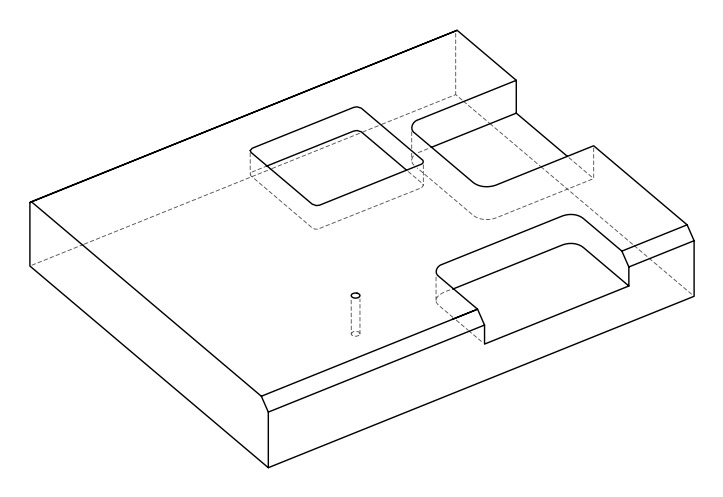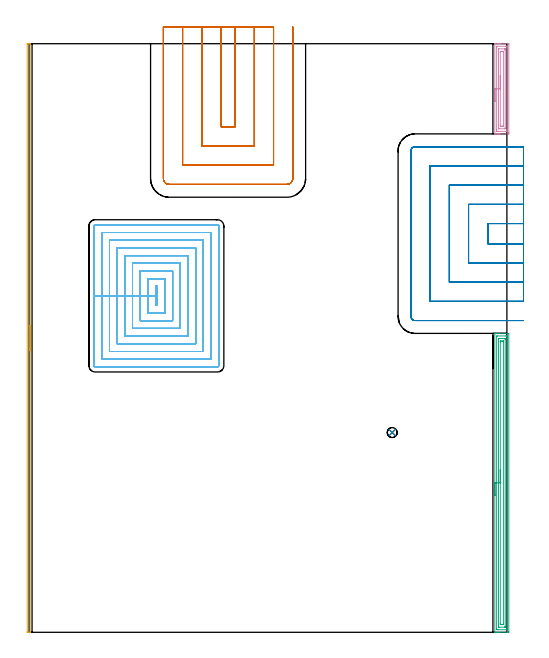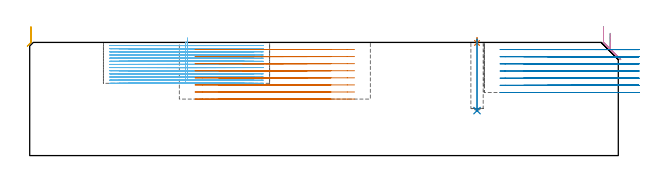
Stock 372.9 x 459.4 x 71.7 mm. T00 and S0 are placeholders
(PLAN: 8 operations, 4 tool changes, 113.5 min)
(1 SPOT_DRILL | STEP1POCKET | NXT0321_9005460120000 | 0.03 min | 1 mm3)
(2 DRILL_BLIND_HOLE_INTO_CENTER | STEP1POCKET | NXT0301_049 | 0.18 min | 1999 mm3)
(3 AREA_MILL | FG_CHAMFER_SURFACE | UGT0205_001 | 7.72 min | 14225 mm3)
(4 AREA_MILL_1 | FG_CHAMFER_SURFACE_1 | UGT0205_001 | 2.51 min | 4557 mm3)
(5 AREA_MILL_2 | FG_CHAMFER_SURFACE_2 | UGT0205_001 | 3.83 min | 1212 mm3)
(6 MILL_RECTANGULAR_POCKET | POCKET_RECTANGULAR_STRAIGHT | NXT0201_009 | Follow Part, ap 2, ae 75% | 54.76 min | 323498 mm3)
(7 MILL_SLOT | SLOT_PARTIAL_RECTANGULAR | UGT0201_094 | Follow Part, ap 5, ae 75% | 22.16 min | 517151 mm3)
(8 MILL_SLOT_1 | SLOT_PARTIAL_RECTANGULAR_1 | UGT0201_094 | Follow Part, ap 5, ae 75% | 22.32 min | 415989 mm3)
(TOOL NXT0321_9005460120000 | NC Spot Drill, 142deg, 12mm, Carbide, Uncoated | D12 PA142 FL30 Z2)
(TOOL NXT0301_049 | Carbide Drill 7.8mm [860.1-0780-039A1-MM 2214] | D7.8 PA140 FL53 Z2)
(TOOL UGT0205_001 | Chamfer Mill 20 x 3 x 45 deg. | D20 FL50 Z2)
(TOOL NXT0201_009 | ENDMILL 8mm [2P460-0800-NA 1630] | D8 FL26 Z6)
(TOOL UGT0201_094 | End mill 20 mm | D20 FL38 Z4)
(OP 1 SPOT_DRILL)
G17 G21 G94 G90
T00 M6
G54
G17 G0 G90 X283.4 Y155.9 S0 M3
G43 Z81.7 H0
G94 G81 G98 Z71.364 F250. R74.7
G80
M5
M2
(OP 2 DRILL_BLIND_HOLE_INTO_CENTER)
G17 G21 G94 G90
T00 M6
G54
G17 G0 G90 X283.4 Y155.9 S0 M3
G43 Z81.7 H1
G94 G81 G98 Z28.5 F250. R73.7
G80
M5
M2
(OP 3 AREA_MILL)
G17 G21 G94 G90
T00 M6
G54
G17 G0 G90 X363.5 Y106.65 S1061 M3
G43 Z81.7 H0
G94 G1 Y106.688 Z80.828 F250.
Y106.802 Z79.963
Y106.991 Z79.112
Y107.253 Z78.28
Y107.587 Z77.474
Y107.99 Z76.7
Y108.458 Z75.964
Y108.99 Z75.272
Y109.579 Z74.629
Y110.222 Z74.04
Y110.914 Z73.508
Y111.65 Z73.04
Y112.424 Z72.637
Y113.23 Z72.303
Y114.062 Z72.041
Y114.914 Z71.852
Y115.778 Z71.738
Y116.65 Z71.7
Y233.138
X363.503 Y233.29 Z71.688
X363.54 Y233.294 Z71.651
X363.905 Y233.3 Z71.294
X364.305 Z70.895
X364.949 Z70.246
X366.16 Z69.037
X366.727 Z68.467
X373.84 Z61.357
X374.126 Y233.298 Z61.071
X374.392 Y233.29 Z60.806
X374.399 Y233.024 Z60.799
X374.4 Y0.608 Z60.8
X374.397 Y0.274 Z60.802
X374.392 Y0.01 Z60.806
X374.124 Y0. Z61.073
X366.727 Z68.467
X366.16 Z69.037
X365.838 Z69.358
X365.271 Z69.925
X364.949 Z70.246
X363.905 Z71.294
X363.54 Y0.006 Z71.651
X363.503 Y0.01 Z71.688
X363.5 Y0.162 Z71.7
Y116.65
X364.914 Z70.286
X364.915 Y230.907 Z70.285
X364.916 Y230.939 Z70.284
X364.949 Y231.29 Z70.251
X365.447 Y231.299 Z69.753
X372.062 Y231.3 Z63.138
X372.561 Y231.299 Z62.639
X372.951 Y231.29 Z62.249
X372.984 Y230.907 Z62.216
X372.985 Y230.873 Z62.215
Y2.393
X372.984 Y2.361 Z62.216
X372.951 Y2.01 Z62.249
X372.453 Y2.001 Z62.747
X365.838 Y2. Z69.362
X365.339 Y2.001 Z69.861
X364.949 Y2.01 Z70.251
X364.917 Y2.393 Z70.283
X364.915 Y2.427 Z70.285
X364.914 Y116.65 Z70.286
X366.328 Z68.872
X366.329 Y229.121 Z68.871
X366.33 Y229.221 Z68.87
X366.332 Y229.27 Z68.868
X366.334 Y229.287 Z68.866
X366.372 Y229.291 Z68.828
X366.551 Y229.299 Z68.649
X371.173 Y229.3 Z64.027
X371.351 Y229.298 Z63.849
X371.469 Y229.295 Z63.731
X371.558 Y229.29 Z63.642
X371.565 Y229.253 Z63.635
X371.567 Y229.121 Z63.633
X371.571 Y228.722 Z63.629
Y4.178
X371.57 Y4.079 Z63.63
X371.568 Y4.03 Z63.632
X371.566 Y4.013 Z63.634
X371.528 Y4.009 Z63.672
X371.35 Y4.001 Z63.85
X366.727 Y4. Z68.473
X366.549 Y4.002 Z68.651
X366.431 Y4.005 Z68.769
X366.342 Y4.01 Z68.858
X366.335 Y4.047 Z68.865
X366.333 Y4.178 Z68.867
X366.329 Y4.578 Z68.871
X366.328 Y116.65 Z68.872
X367.743 Z67.457
Y226.444
X367.745 Y227.207 Z67.455
X367.747 Y227.26 Z67.453
X367.749 Y227.282 Z67.451
X367.761 Y227.29 Z67.439
X367.866 Y227.294 Z67.334
X368.079 Y227.298 Z67.121
X368.505 Y227.3 Z66.695
X369.431 Z65.769
X369.835 Y227.298 Z65.365
X370.037 Y227.295 Z65.163
X370.137 Y227.29 Z65.063
X370.151 Y227.285 Z65.049
X370.153 Y227.27 Z65.047
X370.155 Y227.233 Z65.045
X370.157 Y226.571 Z65.043
Y226.444
Y6.856
X370.155 Y6.093 Z65.045
X370.153 Y6.04 Z65.047
X370.151 Y6.018 Z65.049
X370.139 Y6.01 Z65.061
X370.034 Y6.006 Z65.166
X369.821 Y6.002 Z65.379
X369.395 Y6. Z65.805
X368.469 Z66.731
X368.065 Y6.002 Z67.135
X367.863 Y6.005 Z67.337
X367.763 Y6.01 Z67.437
X367.749 Y6.014 Z67.451
X367.747 Y6.03 Z67.453
X367.745 Y6.067 Z67.455
X367.743 Y6.729 Z67.457
Y6.856
Y116.65
Y117.522 Z67.495
Y118.386 Z67.609
Y119.238 Z67.798
Y120.07 Z68.06
Y120.876 Z68.394
Y121.65 Z68.797
Y122.386 Z69.266
Y123.078 Z69.797
Y123.721 Z70.386
Y124.31 Z71.029
Y124.842 Z71.722
Y125.31 Z72.457
Y125.713 Z73.231
Y126.047 Z74.037
Y126.309 Z74.869
Y126.498 Z75.721
Y126.612 Z76.586
Y126.65 Z77.457
G0 Z81.7
M5
M2
(OP 4 AREA_MILL_1)
G17 G21 G94 G90
T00 M6
G54
G17 G0 G90 X363.5 Y414.2 S1061 M3
G43 Z81.7 H0
G94 G1 Y414.238 Z80.828 F250.
Y414.352 Z79.963
Y414.541 Z79.112
Y414.803 Z78.28
Y415.137 Z77.474
Y415.54 Z76.7
Y416.008 Z75.964
Y416.54 Z75.272
Y417.129 Z74.629
Y417.772 Z74.039
Y418.464 Z73.508
Y419.2 Z73.04
Y419.974 Z72.637
Y420.78 Z72.303
Y421.612 Z72.041
Y422.464 Z71.852
Y423.328 Z71.738
Y424.2 Z71.7
Y459.295
X363.503 Y459.39 Z71.689
X363.525 Y459.392 Z71.667
X363.766 Y459.4 Z71.433
X365.416 Z69.783
X365.838 Z69.359
X366.049 Z69.148
X366.727 Z68.47
X366.938 Z68.259
X367.616 Z67.577
X373.84 Z61.356
X374.183 Y459.397 Z61.014
X374.391 Y459.39 Z60.805
X374.399 Y459.181 Z60.799
X374.4 Y458.85 Z60.8
Y389.879
X374.398 Y389.55 Z60.802
X374.391 Y389.007 Z60.805
X374.387 Y389.004 Z60.81
X373.84 Y389. Z61.356
X367.616 Z67.577
X366.938 Z68.259
X366.727 Z68.47
X366.049 Z69.148
X365.838 Z69.359
X365.416 Z69.783
X364.482 Z70.717
X364.06 Z71.139
X363.766 Z71.433
X363.525 Y389.008 Z71.667
X363.503 Y389.01 Z71.689
X363.5 Y389.105 Z71.7
Y424.2
X364.914 Z70.286
Y456.185
X364.916 Y457.073 Z70.284
X364.917 Y457.105 Z70.283
X364.949 Y457.39 Z70.251
X365.512 Y457.399 Z69.688
X372.062 Y457.4 Z63.138
X372.627 Y457.398 Z62.573
X372.951 Y457.39 Z62.249
X372.983 Y457.073 Z62.217
X372.985 Y457.04 Z62.215
X372.986 Y456.185 Z62.214
Y392.215
X372.984 Y391.327 Z62.216
X372.983 Y391.295 Z62.217
X372.951 Y391.01 Z62.249
X372.388 Y391.001 Z62.812
X365.838 Y391. Z69.362
X365.273 Y391.002 Z69.927
X364.949 Y391.01 Z70.251
X364.918 Y391.327 Z70.282
X364.916 Y391.36 Z70.284
X364.914 Y392.215 Z70.286
Y424.2
X366.329 Z68.871
Y454.806
X366.333 Y455.296 Z68.867
X366.335 Y455.386 Z68.865
X366.52 Y455.396 Z68.68
X366.624 Y455.4 Z68.576
X371.173 Z64.027
X371.277 Y455.398 Z63.923
X371.483 Y455.39 Z63.717
X371.566 Y455.379 Z63.634
X371.568 Y455.353 Z63.632
X371.57 Y455.296 Z63.63
X371.572 Y454.898 Z63.628
Y454.408
X371.571 Y393.594 Z63.629
X371.567 Y393.104 Z63.633
X371.565 Y393.014 Z63.635
X371.38 Y393.004 Z63.82
X371.276 Y393. Z63.924
X366.727 Z68.473
X366.623 Y393.002 Z68.577
X366.417 Y393.01 Z68.783
X366.335 Y393.021 Z68.865
X366.332 Y393.047 Z68.868
X366.33 Y393.104 Z68.87
X366.329 Y393.502 Z68.871
Y393.992
Y424.2
X367.743 Z67.457
Y452.631
X367.75 Y453.386 Z67.45
X368.505 Y453.4 Z66.695
X368.625 Z66.575
X369.514 Z65.686
X370.15 Y453.385 Z65.05
X370.157 Y452.757 Z65.043
Y395.769
X370.15 Y395.014 Z65.05
X369.395 Y395. Z65.805
X369.275 Z65.925
X368.386 Z66.814
X367.75 Y395.015 Z67.45
X367.743 Y395.643 Z67.457
Y424.2
Y425.072 Z67.495
Y425.936 Z67.609
Y426.788 Z67.798
Y427.62 Z68.06
Y428.426 Z68.394
Y429.2 Z68.797
Y429.936 Z69.266
Y430.628 Z69.797
Y431.271 Z70.386
Y431.86 Z71.029
Y432.392 Z71.722
Y432.86 Z72.457
Y433.263 Z73.231
Y433.597 Z74.037
Y433.859 Z74.869
Y434.048 Z75.721
Y434.162 Z76.586
Y434.2 Z77.457
G0 Z81.7
M5
M2
(OP 5 AREA_MILL_2)
G17 G21 G94 G90
T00 M6
G54
G17 G0 G90 X0.8 Y239.7 S1061 M3
G43 Z81.7 H0
G94 G1 Y239.662 Z80.828 F250.
Y239.548 Z79.963
Y239.359 Z79.112
Y239.097 Z78.28
Y238.763 Z77.474
Y238.36 Z76.7
Y237.892 Z75.964
Y237.36 Z75.272
Y236.771 Z74.629
Y236.128 Z74.039
Y235.436 Z73.508
Y234.7 Z73.04
Y233.926 Z72.637
Y233.12 Z72.303
Y232.288 Z72.041
Y231.436 Z71.852
Y230.572 Z71.738
Y229.7 Z71.7
Y0.167
X0.805 Y0.01 Z71.695
X0.696 Y0.003 Z71.588
X0.588 Y0. Z71.488
X0.305 Z71.204
X-0.35 Z70.545
X-1.219 Y0.001 Z69.677
X-1.491 Y0.004 Z69.405
X-1.494 Y0.027 Z69.404
X-1.5 Y0.312 Z69.4
Y458.785
X-1.499 Y459.088 Z69.401
X-1.494 Y459.373 Z69.404
X-1.491 Y459.396 Z69.405
X-1.219 Y459.4 Z69.677
X-0.677 Z70.218
X-0.35 Z70.545
X0.589 Z71.488
X0.696 Y459.397 Z71.588
X0.797 Y459.39 Z71.688
X0.8 Y459.232 Z71.7
Y229.7
Y228.828 Z71.738
Y227.964 Z71.852
Y227.112 Z72.041
Y226.28 Z72.303
Y225.474 Z72.637
Y224.7 Z73.04
Y223.964 Z73.508
Y223.272 Z74.039
Y222.629 Z74.629
Y222.04 Z75.272
Y221.508 Z75.964
Y221.04 Z76.7
Y220.637 Z77.474
Y220.303 Z78.28
Y220.041 Z79.112
Y219.852 Z79.963
Y219.738 Z80.828
Y219.7 Z81.7
M5
M2
(OP 6 MILL_RECTANGULAR_POCKET)
G17 G21 G94 G90
T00 M6
G54
G17 G0 G90 X100. Y260.068 S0 M3
G43 Z81.7 H1
Z74.7
G94 G1 Y270. Z72.039 F250.
X98.7 Z71.69
Y262.6 Z69.708
Y255.2 F500.
X100.
Y270.
X98.7
Y262.6
X92.7
Y249.2
X106.
Y276.
X92.7
Y262.6
X86.7
Y243.2
X112.
Y282.
X86.7
Y262.6
X80.7
Y237.2
X118.
Y288.
X80.7
Y262.6
X74.7
Y231.2
X124.
Y294.
X74.7
Y262.6
X68.7
Y225.2
X130.
Y300.
X68.7
Y262.6
X62.7
Y219.2
X136.
Y306.
X62.7
Y262.6
X56.7
Y213.2
X142.
Y312.
X56.7
Y262.6
X50.7
Y208.1
G3 X51.6 Y207.2 R0.9
G1 X147.1
G3 X148. Y208.1 R0.9
G1 Y317.1
G3 X147.1 Y318. R0.9
G1 X51.6
G3 X50.7 Y317.1 R0.9
G1 Y262.6
Y261.6
G0 X100. Y260.068 Z72.708
G1 Y270. Z70.046 F250.
X98.7 Z69.698
Y262.6 Z67.715
Y255.2 F500.
X100.
Y270.
X98.7
Y262.6
X92.7
Y249.2
X106.
Y276.
X92.7
Y262.6
X86.7
Y243.2
X112.
Y282.
X86.7
Y262.6
X80.7
Y237.2
X118.
Y288.
X80.7
Y262.6
X74.7
Y231.2
X124.
Y294.
X74.7
Y262.6
X68.7
Y225.2
X130.
Y300.
X68.7
Y262.6
X62.7
Y219.2
X136.
Y306.
X62.7
Y262.6
X56.7
Y213.2
X142.
Y312.
X56.7
Y262.6
X50.7
Y208.1
G3 X51.6 Y207.2 R0.9
G1 X147.1
G3 X148. Y208.1 R0.9
G1 Y317.1
G3 X147.1 Y318. R0.9
G1 X51.6
G3 X50.7 Y317.1 R0.9
G1 Y262.6
Y261.6
G0 X100. Y260.068 Z70.715
G1 Y270. Z68.054 F250.
X98.7 Z67.706
Y262.6 Z65.723
Y255.2 F500.
X100.
Y270.
X98.7
Y262.6
X92.7
Y249.2
X106.
Y276.
X92.7
Y262.6
X86.7
Y243.2
X112.
Y282.
X86.7
Y262.6
X80.7
Y237.2
X118.
Y288.
X80.7
Y262.6
X74.7
Y231.2
X124.
Y294.
X74.7
Y262.6
X68.7
Y225.2
X130.
Y300.
X68.7
Y262.6
X62.7
Y219.2
X136.
Y306.
X62.7
Y262.6
X56.7
Y213.2
X142.
Y312.
X56.7
Y262.6
X50.7
Y208.1
G3 X51.6 Y207.2 R0.9
G1 X147.1
G3 X148. Y208.1 R0.9
G1 Y317.1
G3 X147.1 Y318. R0.9
G1 X51.6
G3 X50.7 Y317.1 R0.9
G1 Y262.6
Y261.6
G0 X100. Y260.068 Z68.723
G1 Y270. Z66.062 F250.
X98.7 Z65.714
Y262.6 Z63.731
Y255.2 F500.
X100.
Y270.
X98.7
Y262.6
X92.7
Y249.2
X106.
Y276.
X92.7
Y262.6
X86.7
Y243.2
X112.
Y282.
X86.7
Y262.6
X80.7
Y237.2
X118.
Y288.
X80.7
Y262.6
X74.7
Y231.2
X124.
Y294.
X74.7
Y262.6
X68.7
Y225.2
X130.
Y300.
X68.7
Y262.6
X62.7
Y219.2
X136.
Y306.
X62.7
Y262.6
X56.7
Y213.2
X142.
Y312.
X56.7
Y262.6
X50.7
Y208.1
G3 X51.6 Y207.2 R0.9
G1 X147.1
G3 X148. Y208.1 R0.9
G1 Y317.1
G3 X147.1 Y318. R0.9
G1 X51.6
G3 X50.7 Y317.1 R0.9
G1 Y262.6
Y261.6
G0 X100. Y260.068 Z66.731
G1 Y270. Z64.07 F250.
X98.7 Z63.721
Y262.6 Z61.738
Y255.2 F500.
X100.
Y270.
X98.7
Y262.6
X92.7
Y249.2
X106.
Y276.
X92.7
Y262.6
X86.7
Y243.2
X112.
Y282.
X86.7
Y262.6
X80.7
Y237.2
X118.
Y288.
X80.7
Y262.6
X74.7
Y231.2
X124.
Y294.
X74.7
Y262.6
X68.7
Y225.2
X130.
Y300.
X68.7
Y262.6
X62.7
Y219.2
X136.
Y306.
X62.7
Y262.6
X56.7
Y213.2
X142.
Y312.
X56.7
Y262.6
X50.7
Y208.1
G3 X51.6 Y207.2 R0.9
G1 X147.1
G3 X148. Y208.1 R0.9
G1 Y317.1
G3 X147.1 Y318. R0.9
G1 X51.6
G3 X50.7 Y317.1 R0.9
G1 Y262.6
Y261.6
G0 X100. Y260.068 Z64.738
G1 Y270. Z62.077 F250.
X98.7 Z61.729
Y262.6 Z59.746
Y255.2 F500.
X100.
Y270.
X98.7
Y262.6
X92.7
Y249.2
X106.
Y276.
X92.7
Y262.6
X86.7
Y243.2
X112.
Y282.
X86.7
Y262.6
X80.7
Y237.2
X118.
Y288.
X80.7
Y262.6
X74.7
Y231.2
X124.
Y294.
X74.7
Y262.6
X68.7
Y225.2
X130.
Y300.
X68.7
Y262.6
X62.7
Y219.2
X136.
Y306.
X62.7
Y262.6
X56.7
Y213.2
X142.
Y312.
X56.7
Y262.6
X50.7
Y208.1
G3 X51.6 Y207.2 R0.9
G1 X147.1
G3 X148. Y208.1 R0.9
G1 Y317.1
G3 X147.1 Y318. R0.9
G1 X51.6
G3 X50.7 Y317.1 R0.9
G1 Y262.6
Y261.6
G0 X100. Y260.068 Z62.746
G1 Y270. Z60.085 F250.
X98.7 Z59.737
Y262.6 Z57.754
Y255.2 F500.
X100.
Y270.
X98.7
Y262.6
X92.7
Y249.2
X106.
Y276.
X92.7
Y262.6
X86.7
Y243.2
X112.
Y282.
X86.7
Y262.6
X80.7
Y237.2
X118.
Y288.
X80.7
Y262.6
X74.7
Y231.2
X124.
Y294.
X74.7
Y262.6
X68.7
Y225.2
X130.
Y300.
X68.7
Y262.6
X62.7
Y219.2
X136.
Y306.
X62.7
Y262.6
X56.7
Y213.2
X142.
Y312.
X56.7
Y262.6
X50.7
Y208.1
G3 X51.6 Y207.2 R0.9
G1 X147.1
G3 X148. Y208.1 R0.9
G1 Y317.1
G3 X147.1 Y318. R0.9
G1 X51.6
G3 X50.7 Y317.1 R0.9
G1 Y262.6
Y261.6
G0 X100. Y260.068 Z60.754
G1 Y270. Z58.093 F250.
X98.7 Z57.744
Y262.6 Z55.761
Y255.2 F500.
X100.
Y270.
X98.7
Y262.6
X92.7
Y249.2
X106.
Y276.
X92.7
Y262.6
X86.7
Y243.2
X112.
Y282.
X86.7
Y262.6
X80.7
Y237.2
X118.
Y288.
X80.7
Y262.6
X74.7
Y231.2
X124.
Y294.
X74.7
Y262.6
X68.7
Y225.2
X130.
Y300.
X68.7
Y262.6
X62.7
Y219.2
X136.
Y306.
X62.7
Y262.6
X56.7
Y213.2
X142.
Y312.
X56.7
Y262.6
X50.7
Y208.1
G3 X51.6 Y207.2 R0.9
G1 X147.1
G3 X148. Y208.1 R0.9
G1 Y317.1
G3 X147.1 Y318. R0.9
G1 X51.6
G3 X50.7 Y317.1 R0.9
G1 Y262.6
Y261.6
G0 X100. Y260.068 Z58.761
G1 Y270. Z56.1 F250.
X98.7 Z55.752
Y262.6 Z53.769
Y255.2 F500.
X100.
Y270.
X98.7
Y262.6
X92.7
Y249.2
X106.
Y276.
X92.7
Y262.6
X86.7
Y243.2
X112.
Y282.
X86.7
Y262.6
X80.7
Y237.2
X118.
Y288.
X80.7
Y262.6
X74.7
Y231.2
X124.
Y294.
X74.7
Y262.6
X68.7
Y225.2
X130.
Y300.
X68.7
Y262.6
X62.7
Y219.2
X136.
Y306.
X62.7
Y262.6
X56.7
Y213.2
X142.
Y312.
X56.7
Y262.6
X50.7
Y208.1
G3 X51.6 Y207.2 R0.9
G1 X147.1
G3 X148. Y208.1 R0.9
G1 Y317.1
G3 X147.1 Y318. R0.9
G1 X51.6
G3 X50.7 Y317.1 R0.9
G1 Y262.6
Y261.6
G0 X100. Y260.068 Z56.769
G1 Y270. Z54.108 F250.
X98.7 Z53.76
Y262.6 Z51.777
Y255.2 F500.
X100.
Y270.
X98.7
Y262.6
X92.7
Y249.2
X106.
Y276.
X92.7
Y262.6
X86.7
Y243.2
X112.
Y282.
X86.7
Y262.6
X80.7
Y237.2
X118.
Y288.
X80.7
Y262.6
X74.7
Y231.2
X124.
Y294.
X74.7
Y262.6
X68.7
Y225.2
X130.
Y300.
X68.7
Y262.6
X62.7
Y219.2
X136.
Y306.
X62.7
Y262.6
X56.7
Y213.2
X142.
Y312.
X56.7
Y262.6
X50.7
Y208.1
G3 X51.6 Y207.2 R0.9
G1 X147.1
G3 X148. Y208.1 R0.9
G1 Y317.1
G3 X147.1 Y318. R0.9
G1 X51.6
G3 X50.7 Y317.1 R0.9
G1 Y262.6
Y261.6
G0 X100. Y260.068 Z54.777
G1 Y270. Z52.116 F250.
X98.7 Z51.767
Y262.6 Z49.785
Y255.2 F500.
X100.
Y270.
X98.7
Y262.6
X92.7
Y249.2
X106.
Y276.
X92.7
Y262.6
X86.7
Y243.2
X112.
Y282.
X86.7
Y262.6
X80.7
Y237.2
X118.
Y288.
X80.7
Y262.6
X74.7
Y231.2
X124.
Y294.
X74.7
Y262.6
X68.7
Y225.2
X130.
Y300.
X68.7
Y262.6
X62.7
Y219.2
X136.
Y306.
X62.7
Y262.6
X56.7
Y213.2
X142.
Y312.
X56.7
Y262.6
X50.7
Y208.1
G3 X51.6 Y207.2 R0.9
G1 X147.1
G3 X148. Y208.1 R0.9
G1 Y317.1
G3 X147.1 Y318. R0.9
G1 X51.6
G3 X50.7 Y317.1 R0.9
G1 Y262.6
Y261.6
G0 X100. Y260.068 Z52.785
G1 Y270. Z50.123 F250.
X98.7 Z49.775
Y262.6 Z47.792
Y255.2 F500.
X100.
Y270.
X98.7
Y262.6
X92.7
Y249.2
X106.
Y276.
X92.7
Y262.6
X86.7
Y243.2
X112.
Y282.
X86.7
Y262.6
X80.7
Y237.2
X118.
Y288.
X80.7
Y262.6
X74.7
Y231.2
X124.
Y294.
X74.7
Y262.6
X68.7
Y225.2
X130.
Y300.
X68.7
Y262.6
X62.7
Y219.2
X136.
Y306.
X62.7
Y262.6
X56.7
Y213.2
X142.
Y312.
X56.7
Y262.6
X50.7
Y208.1
G3 X51.6 Y207.2 R0.9
G1 X147.1
G3 X148. Y208.1 R0.9
G1 Y317.1
G3 X147.1 Y318. R0.9
G1 X51.6
G3 X50.7 Y317.1 R0.9
G1 Y262.6
Y261.6
G0 X100. Y260.068 Z50.792
G1 Y270. Z48.131 F250.
X98.7 Z47.783
Y262.6 Z45.8
Y255.2 F500.
X100.
Y270.
X98.7
Y262.6
X92.7
Y249.2
X106.
Y276.
X92.7
Y262.6
X86.7
Y243.2
X112.
Y282.
X86.7
Y262.6
X80.7
Y237.2
X118.
Y288.
X80.7
Y262.6
X74.7
Y231.2
X124.
Y294.
X74.7
Y262.6
X68.7
Y225.2
X130.
Y300.
X68.7
Y262.6
X62.7
Y219.2
X136.
Y306.
X62.7
Y262.6
X56.7
Y213.2
X142.
Y312.
X56.7
Y262.6
X50.7
Y208.1
G3 X51.6 Y207.2 R0.9
G1 X147.1
G3 X148. Y208.1 R0.9
G1 Y317.1
G3 X147.1 Y318. R0.9
G1 X51.6
G3 X50.7 Y317.1 R0.9
G1 Y262.6
Y261.6
G0 Z81.7
M5
M2
(OP 7 MILL_SLOT)
G17 G21 G94 G90
T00 M6
G54
G17 G0 G90 X149.8 Y472.4 S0 M3
G43 Z81.7 H0
Z67.212
G94 G1 Y469.4 F250.
Y394.6 F500.
X160.8
Y469.4
Y472.4 F250.
X134.8
Y469.4
Y379.6 F500.
X175.8
Y469.4
Y472.4 F250.
X119.8
Y469.4
Y364.6 F500.
X190.8
Y469.4
Y472.4 F250.
X104.8
Y469.4
Y354.2 F500.
G3 X109.4 Y349.6 R4.6
G1 X201.2
G3 X205.8 Y354.2 R4.6
G1 Y469.4
Y472.4 F250.
G0 X149.8 Z62.725
G1 Y469.4
Y394.6 F500.
X160.8
Y469.4
Y472.4 F250.
X134.8
Y469.4
Y379.6 F500.
X175.8
Y469.4
Y472.4 F250.
X119.8
Y469.4
Y364.6 F500.
X190.8
Y469.4
Y472.4 F250.
X104.8
Y469.4
Y354.2 F500.
G3 X109.4 Y349.6 R4.6
G1 X201.2
G3 X205.8 Y354.2 R4.6
G1 Y469.4
Y472.4 F250.
G0 X149.8 Z58.237
G1 Y469.4
Y394.6 F500.
X160.8
Y469.4
Y472.4 F250.
X134.8
Y469.4
Y379.6 F500.
X175.8
Y469.4
Y472.4 F250.
X119.8
Y469.4
Y364.6 F500.
X190.8
Y469.4
Y472.4 F250.
X104.8
Y469.4
Y354.2 F500.
G3 X109.4 Y349.6 R4.6
G1 X201.2
G3 X205.8 Y354.2 R4.6
G1 Y469.4
Y472.4 F250.
G0 X149.8 Z53.75
G1 Y469.4
Y394.6 F500.
X160.8
Y469.4
Y472.4 F250.
X134.8
Y469.4
Y379.6 F500.
X175.8
Y469.4
Y472.4 F250.
X119.8
Y469.4
Y364.6 F500.
X190.8
Y469.4
Y472.4 F250.
X104.8
Y469.4
Y354.2 F500.
G3 X109.4 Y349.6 R4.6
G1 X201.2
G3 X205.8 Y354.2 R4.6
G1 Y469.4
Y472.4 F250.
G0 X149.8 Z49.262
G1 Y469.4
Y394.6 F500.
X160.8
Y469.4
Y472.4 F250.
X134.8
Y469.4
Y379.6 F500.
X175.8
Y469.4
Y472.4 F250.
X119.8
Y469.4
Y364.6 F500.
X190.8
Y469.4
Y472.4 F250.
X104.8
Y469.4
Y354.2 F500.
G3 X109.4 Y349.6 R4.6
G1 X201.2
G3 X205.8 Y354.2 R4.6
G1 Y469.4
Y472.4 F250.
G0 X149.8 Z44.775
G1 Y469.4
Y394.6 F500.
X160.8
Y469.4
Y472.4 F250.
X134.8
Y469.4
Y379.6 F500.
X175.8
Y469.4
Y472.4 F250.
X119.8
Y469.4
Y364.6 F500.
X190.8
Y469.4
Y472.4 F250.
X104.8
Y469.4
Y354.2 F500.
G3 X109.4 Y349.6 R4.6
G1 X201.2
G3 X205.8 Y354.2 R4.6
G1 Y469.4
Y472.4 F250.
G0 X149.8 Z40.287
G1 Y469.4
Y394.6 F500.
X160.8
Y469.4
Y472.4 F250.
X134.8
Y469.4
Y379.6 F500.
X175.8
Y469.4
Y472.4 F250.
X119.8
Y469.4
Y364.6 F500.
X190.8
Y469.4
Y472.4 F250.
X104.8
Y469.4
Y354.2 F500.
G3 X109.4 Y349.6 R4.6
G1 X201.2
G3 X205.8 Y354.2 R4.6
G1 Y469.4
Y472.4 F250.
G0 X149.8 Z35.8
G1 Y469.4
Y394.6 F500.
X160.8
Y469.4
Y472.4 F250.
X134.8
Y469.4
Y379.6 F500.
X175.8
Y469.4
Y472.4 F250.
X119.8
Y469.4
Y364.6 F500.
X190.8
Y469.4
Y472.4 F250.
X104.8
Y469.4
Y354.2 F500.
G3 X109.4 Y349.6 R4.6
G1 X201.2
G3 X205.8 Y354.2 R4.6
G1 Y469.4
Y472.4 F250.
G0 Z81.7
M5
M2
(OP 8 MILL_SLOT_1)
G17 G21 G94 G90
T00 M6
G54
G17 G0 G90 X385.9 Y319. S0 M3
G43 Z81.7 H0
Z67.171
G94 G1 X382.9 F250.
X358. F500.
Y303.3
X382.9
X385.9 F250.
Y334.
X382.9
X343. F500.
Y288.3
X382.9
X385.9 F250.
Y349.
X382.9
X328. F500.
Y273.3
X382.9
X385.9 F250.
Y364.
X382.9
X313. F500.
Y258.3
X382.9
X385.9 F250.
Y379.
X382.9
X301.2 F500.
G3 X298. Y375.8 R3.2
G1 Y246.5
G3 X301.2 Y243.3 R3.2
G1 X382.9
X385.9 F250.
G0 Y319. Z62.643
G1 X382.9
X358. F500.
Y303.3
X382.9
X385.9 F250.
Y334.
X382.9
X343. F500.
Y288.3
X382.9
X385.9 F250.
Y349.
X382.9
X328. F500.
Y273.3
X382.9
X385.9 F250.
Y364.
X382.9
X313. F500.
Y258.3
X382.9
X385.9 F250.
Y379.
X382.9
X301.2 F500.
G3 X298. Y375.8 R3.2
G1 Y246.5
G3 X301.2 Y243.3 R3.2
G1 X382.9
X385.9 F250.
G0 Y319. Z58.114
G1 X382.9
X358. F500.
Y303.3
X382.9
X385.9 F250.
Y334.
X382.9
X343. F500.
Y288.3
X382.9
X385.9 F250.
Y349.
X382.9
X328. F500.
Y273.3
X382.9
X385.9 F250.
Y364.
X382.9
X313. F500.
Y258.3
X382.9
X385.9 F250.
Y379.
X382.9
X301.2 F500.
G3 X298. Y375.8 R3.2
G1 Y246.5
G3 X301.2 Y243.3 R3.2
G1 X382.9
X385.9 F250.
G0 Y319. Z53.586
G1 X382.9
X358. F500.
Y303.3
X382.9
X385.9 F250.
Y334.
X382.9
X343. F500.
Y288.3
X382.9
X385.9 F250.
Y349.
X382.9
X328. F500.
Y273.3
X382.9
X385.9 F250.
Y364.
X382.9
X313. F500.
Y258.3
X382.9
X385.9 F250.
Y379.
X382.9
X301.2 F500.
G3 X298. Y375.8 R3.2
G1 Y246.5
G3 X301.2 Y243.3 R3.2
G1 X382.9
X385.9 F250.
G0 Y319. Z49.057
G1 X382.9
X358. F500.
Y303.3
X382.9
X385.9 F250.
Y334.
X382.9
X343. F500.
Y288.3
X382.9
X385.9 F250.
Y349.
X382.9
X328. F500.
Y273.3
X382.9
X385.9 F250.
Y364.
X382.9
X313. F500.
Y258.3
X382.9
X385.9 F250.
Y379.
X382.9
X301.2 F500.
G3 X298. Y375.8 R3.2
G1 Y246.5
G3 X301.2 Y243.3 R3.2
G1 X382.9
X385.9 F250.
G0 Y319. Z44.529
G1 X382.9
X358. F500.
Y303.3
X382.9
X385.9 F250.
Y334.
X382.9
X343. F500.
Y288.3
X382.9
X385.9 F250.
Y349.
X382.9
X328. F500.
Y273.3
X382.9
X385.9 F250.
Y364.
X382.9
X313. F500.
Y258.3
X382.9
X385.9 F250.
Y379.
X382.9
X301.2 F500.
G3 X298. Y375.8 R3.2
G1 Y246.5
G3 X301.2 Y243.3 R3.2
G1 X382.9
X385.9 F250.
G0 Y319. Z40.
G1 X382.9
X358. F500.
Y303.3
X382.9
X385.9 F250.
Y334.
X382.9
X343. F500.
Y288.3
X382.9
X385.9 F250.
Y349.
X382.9
X328. F500.
Y273.3
X382.9
X385.9 F250.
Y364.
X382.9
X313. F500.
Y258.3
X382.9
X385.9 F250.
Y379.
X382.9
X301.2 F500.
G3 X298. Y375.8 R3.2
G1 Y246.5
G3 X301.2 Y243.3 R3.2
G1 X382.9
X385.9 F250.
G0 Z81.7
M5
M2
